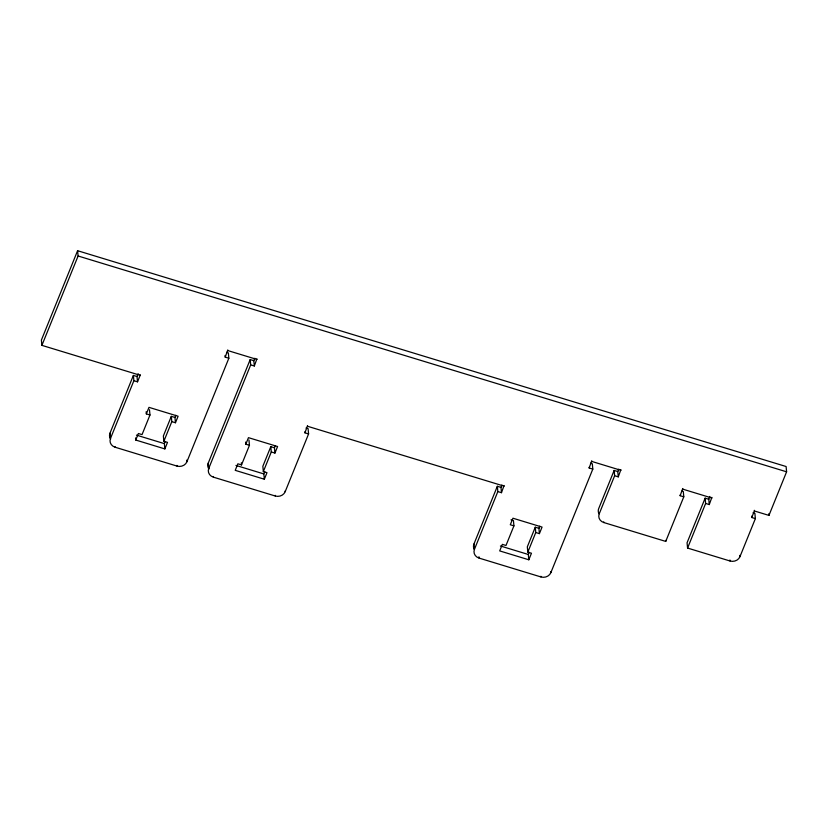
<?xml version="1.0" encoding="UTF-8"?>
<svg xmlns="http://www.w3.org/2000/svg" width="828" height="828" viewBox="0 0 828 828"><rect width="100%" height="100%" fill="white"/><g stroke="black" fill="none" stroke-linecap="round" stroke-linejoin="round"><path stroke-width="1.24" d="M754.318 510.307L754.38 510.969L768.943 515.399L786.6 471.815L786.103 466.526L77.594 250.708L41.4 340.06L41.897 345.359L140.17 375.291L137.52 381.822L133.877 380.714L133.38 375.426L137.024 376.533L137.52 381.822M41.897 345.359L78.101 255.997L77.594 250.708M226.53 352.386L228.352 352.935L228.849 358.234L186.921 461.755A7.752 6.893 -5.4 0 1 176.985 466.071L115.113 447.224A7.752 6.893 -5.4 0 1 110.486 438.467L109.989 433.179L133.38 375.426M110.486 438.467L133.877 380.714M137.024 376.533L138.183 373.676M171.313 416.36L171.81 421.649L175.453 422.756L174.956 417.467L171.313 416.36L163.364 435.973L163.872 441.262L167.504 442.369L164.855 448.911L135.74 440.041L138.39 433.51L142.033 434.617L149.971 415.004L149.475 409.705M149.971 415.004L146.339 413.886L148.988 407.355L178.103 416.225L175.453 422.756M163.872 441.262L171.81 421.649M164.855 448.911L164.358 443.622L165.238 441.438M174.956 417.467L175.836 415.283M228.849 358.234L225.216 357.127L227.793 349.923M306.029 428.014L308.078 428.635L308.585 433.934L285.184 491.687A7.752 6.893 -5.4 0 1 275.258 496.003L213.386 477.156A7.752 6.893 -5.4 0 1 208.749 468.4L208.252 463.111L250.191 359.59L253.823 360.697L254.331 365.986L250.687 364.879L250.191 359.59M208.749 468.4L250.687 364.879M253.823 360.697L254.817 358.245M254.331 365.986L256.918 358.793M270.797 446.665L262.849 466.278L263.345 471.567L266.989 472.674L264.339 479.215L235.224 470.345L237.874 463.804L241.517 464.912L249.456 445.298L245.823 444.191L248.462 437.65L277.587 446.52L274.937 453.061L271.294 451.953L270.797 446.665L274.43 447.772L274.937 453.061M263.345 471.567L271.294 451.953M264.339 479.215L263.842 473.926L264.722 471.743M274.43 447.772L275.32 445.588M308.585 433.934L304.942 432.827L307.53 425.623M474.196 549.316A7.752 6.893 -5.4 0 1 473.937 544.037L497.338 486.284L500.981 487.392L501.478 492.691L497.835 491.584L497.338 486.284M590.488 463.245L592.31 463.804L592.807 469.093L550.868 572.614A7.752 6.893 -5.4 0 1 540.943 576.94L479.07 558.093A7.752 6.893 -5.4 0 1 474.444 549.337L497.835 491.584M500.981 487.392L501.965 484.949M501.478 492.691L504.066 485.487M511.011 519.829L513.432 520.574L513.929 525.863L505.991 545.476L502.348 544.369L499.698 550.91L528.813 559.78L531.462 553.239L527.829 552.131L527.322 546.832L535.271 527.219L538.914 528.326L539.411 533.625L535.768 532.518L535.271 527.219M527.829 552.131L535.768 532.518M528.813 559.78L528.316 554.481L529.195 552.307M538.914 528.326L539.794 526.153M539.411 533.625L542.061 527.084L512.946 518.214L510.296 524.755L513.929 525.863M592.807 469.093L589.174 467.986L591.751 460.782M614.148 470.449L614.645 475.748L618.288 476.856L617.781 471.567L614.148 470.449L598.696 508.589A7.752 6.893 -5.4 0 0 599.006 513.826M614.645 475.748L599.203 513.877A7.752 6.893 -5.4 0 0 603.86 522.561L665.733 541.409L683.793 496.81L683.297 491.521L681.93 491.097M617.781 471.567L618.775 469.114M618.288 476.856L620.876 469.652M683.793 496.81L680.161 495.703L682.748 488.499M705.135 498.166L705.632 503.465L709.275 504.573L708.778 499.274L705.135 498.166L687.064 542.764L687.571 548.064L730.027 560.991A7.752 6.893 -5.4 0 0 739.953 556.675L755.374 518.618L754.877 513.319L753.056 512.77M687.571 548.064L705.632 503.465M708.778 499.274L709.938 496.417M709.275 504.573L711.863 497.369M755.374 518.618L751.741 517.5L754.38 510.969M78.101 255.997L786.6 471.815M227.855 350.586L256.98 359.455M591.813 461.444L620.938 470.314M682.81 489.162L711.925 498.032M307.592 426.285L504.128 486.15M136.454 435.124L164.358 443.622M235.939 465.419L263.842 473.926M500.412 545.983L528.316 554.481M768.788 513.743L768.943 515.399M751.607 516.186L751.741 517.5M739.828 555.35L739.953 556.675M729.934 560.007L730.027 560.991M680.098 495.04L680.161 495.703M665.64 540.415L665.733 541.409M603.798 521.899L603.86 522.561M589.101 467.323L589.174 467.986M550.775 571.62L550.868 572.614M540.881 576.278L540.943 576.94M478.946 556.768L479.07 558.093M473.937 544.037L474.444 549.337M304.849 431.833L304.942 432.827M285.122 491.025L285.184 491.687M275.196 495.341L275.258 496.003M248.959 440.01L249.456 445.298M245.616 442.08L245.823 444.191M241.31 462.8L241.517 464.912M225.05 355.471L225.216 357.127M213.324 476.493L213.386 477.156M186.755 460.099L186.921 461.755M176.923 465.408L176.985 466.071M146.142 411.775L146.339 413.886M140.108 374.629L140.17 375.291M135.544 437.929L135.74 440.041M115.051 446.561L115.113 447.224M208.884 469.01A7.752 6.893 -5.4 0 1 208.252 463.111M110.621 439.078A7.752 6.893 -5.4 0 1 109.989 433.179"/></g></svg>
